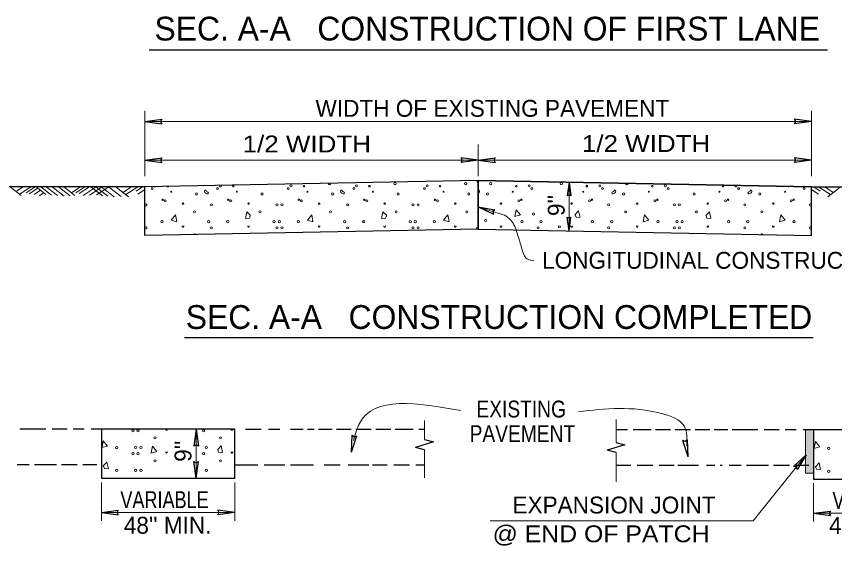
# Model space of a CAD drawing. Extents: x 68 to 441, y -138 to 136.
# Drawn here: x 119.9 to 182.1, y -4.1 to 36.2 of the extents above; entities that cross this region are included whole.
import ezdxf
from ezdxf.enums import TextEntityAlignment as Align

# ---------------------------------------------------------------- set-up
doc = ezdxf.new("R2010")
doc.units = 0
doc.header["$LTSCALE"] = 0.51
doc.layers.add('1', color=7, linetype='Continuous', lineweight=13)

msp = doc.modelspace()

# ---------------------------------------------------------------- hatches: boundary and pattern name
at = {"layer": '1'}
msp.add_hatch(color=256, dxfattribs=at).paths.add_polyline_path([(180.4971, 4.7207), (179.8897, 4.7204), (179.8897, 1.4433), (180.4971, 1.4433)])

# ---------------------------------------------------------------- linework, layer by layer
at = {"layer": '1', "lineweight": 25}
for p, q in [((129.9482, 33.6491), (181.56, 33.6476)), ((129.63, 28.2081), (130.9157, 28.3845)), ((129.63, 28.2081), (130.9159, 28.0311)), ((180.3448, 28.2096), (179.0588, 28.3865)), ((180.3448, 28.2096), (179.0588, 28.0332)), ((129.6298, 25.2589), (130.9154, 25.4356)), ((129.6298, 25.2589), (130.9154, 25.0822)), ((154.987, 25.2604), (153.7011, 25.4373)), ((154.987, 25.2604), (153.7011, 25.084)), ((154.9875, 25.2594), (156.2732, 25.4361)), ((154.9875, 25.2594), (156.2732, 25.0828)), ((180.3448, 25.2607), (179.0588, 25.4373)), ((180.3448, 25.2607), (179.0588, 25.084)), ((154.987, 20.0152), (154.987, 23.7047)), ((161.9038, 23.573), (161.7622, 22.5446)), ((161.9038, 23.573), (162.0449, 22.5443)), ((154.9853, 21.7006), (156.2641, 21.4781)), ((154.9853, 21.7006), (156.1567, 21.1413)), ((161.9045, 19.8841), (161.763, 20.9128)), ((161.9045, 19.8841), (162.0457, 20.9128)), ((132.6597, 11.7677), (180.4734, 11.7665)), ((122.0916, 4.7798), (120.1331, 4.7796)), ((123.7206, 4.7801), (122.5721, 4.7798)), ((125.0211, 4.7803), (124.1656, 4.7801)), ((126.3259, 4.7806), (125.5366, 4.7803)), ((133.5263, 4.7793), (133.3493, 3.4934)), ((133.5263, 4.7793), (133.7028, 3.4934)), ((137.2817, 4.7801), (138.4861, 4.7798)), ((139.0377, 4.7798), (139.9112, 4.7796)), ((140.7113, 4.7798), (141.6766, 4.7796)), ((142.0169, 4.7796), (142.5155, 4.7796)), ((142.8297, 4.7796), (143.8872, 4.7796)), ((144.2177, 4.7796), (145.325, 4.7796)), ((145.6721, 4.7796), (146.8455, 4.7796)), ((147.1926, 4.7793), (148.3328, 4.7796)), ((148.6799, 4.7796), (150.0517, 4.7796)), ((150.4816, 4.7796), (150.915, 4.7796)), ((166.3382, 4.7207), (165.4788, 4.7204)), ((168.1398, 4.7207), (166.7681, 4.7207)), ((169.6272, 4.7204), (168.4869, 4.7204)), ((171.1477, 4.7207), (169.9742, 4.7207)), ((172.602, 4.7204), (171.4947, 4.7204)), ((173.9901, 4.7207), (172.9324, 4.7204)), ((176.2627, 4.7207), (174.3042, 4.7204)), ((177.8917, 4.7209), (176.7434, 4.7209)), ((179.1923, 4.7214), (178.3367, 4.7212)), ((180.4971, 4.7217), (179.7078, 4.7214)), ((145.3585, 3.0401), (145.402, 4.3373)), ((145.3585, 3.0401), (145.7503, 4.2777)), ((170.9548, 2.6824), (170.5629, 3.9198)), ((170.9548, 2.6824), (170.9111, 3.9799)), ((150.915, 3.213), (150.2301, 3.3958)), ((165.4837, 2.9993), (164.7987, 3.1821)), ((179.9295, 2.8329), (178.9888, 1.9387)), ((179.9295, 2.8329), (179.265, 1.7179)), ((120.8265, 2.0652), (119.9177, 2.0652)), ((122.9118, 2.0655), (121.2366, 2.0655)), ((124.4938, 2.0657), (123.2867, 2.0657)), ((125.9818, 2.0657), (124.9154, 2.0657)), ((133.5271, 1.0461), (133.3506, 2.3321)), ((133.5271, 1.0461), (133.704, 2.3321)), ((136.4694, 2.0677), (138.2192, 2.0677)), ((138.7065, 2.0677), (140.2698, 2.0675)), ((140.702, 2.0675), (142.4582, 2.0673)), ((143.2759, 2.0675), (144.4826, 2.0675)), ((145.0937, 2.0673), (146.6637, 2.0673)), ((146.9447, 2.0675), (148.0685, 2.0673)), ((148.5643, 2.0673), (149.7544, 2.0673)), ((150.2339, 2.0673), (150.915, 2.0673)), ((166.6019, 2.0063), (165.4837, 2.0061)), ((168.2712, 2.0063), (167.0814, 2.0061)), ((169.8912, 2.0063), (168.7671, 2.0061)), ((171.7422, 2.0063), (170.1721, 2.0061)), ((172.9943, 2.0066), (172.3533, 2.0066)), ((173.5599, 2.0066), (173.3926, 2.0066)), ((174.9977, 2.0063), (174.0888, 2.0063)), ((177.083, 2.0066), (175.4077, 2.0063)), ((178.6649, 2.0066), (177.458, 2.0066)), ((180.153, 2.0068), (179.0865, 2.0068)), ((126.3259, -1.5633), (127.6116, -1.3866)), ((126.3259, -1.5633), (127.6116, -1.7399)), ((136.4689, -1.5625), (135.183, -1.3858)), ((136.4689, -1.5625), (135.183, -1.7392)), ((180.4971, -1.6222), (181.7827, -1.4455)), ((180.4971, -1.6222), (181.783, -1.7988))]:
    msp.add_line(p, q, dxfattribs=at)
at = {"layer": '1'}
for p, q in [((129.6298, 29.017), (129.6292, 24.0424)), ((180.345, 29.015), (180.3448, 24.0397)), ((129.6298, 28.2086), (180.345, 28.2091)), ((154.9872, 26.4393), (154.987, 24.0409)), ((119.377, 23.2237), (120.2204, 22.5742)), ((120.3624, 23.2237), (119.8952, 22.9221)), ((120.9632, 23.2234), (120.1449, 22.6951)), ((121.2937, 23.2234), (120.6067, 22.7799)), ((121.4902, 23.1192), (120.8323, 22.6943)), ((121.3548, 23.2234), (122.1112, 22.6412)), ((121.7196, 23.2237), (122.5237, 22.6047)), ((122.1238, 23.2237), (122.9899, 22.5569)), ((122.5869, 23.2239), (123.4887, 22.5297)), ((123.0568, 23.2234), (123.9478, 22.538)), ((123.4638, 23.2237), (124.3148, 22.569)), ((124.7482, 23.2237), (124.0734, 22.7882)), ((125.0536, 23.2237), (124.3717, 22.7834)), ((125.4303, 23.2237), (124.6382, 22.7122)), ((125.9347, 23.2237), (124.927, 22.573)), ((126.3828, 23.2234), (125.4177, 22.6004)), ((125.5175, 23.2237), (126.4007, 22.5438)), ((125.8925, 23.2237), (126.8222, 22.5078)), ((126.8862, 23.2237), (125.9657, 22.6292)), ((126.3138, 23.2237), (127.2862, 22.4751)), ((126.8698, 23.2237), (127.8261, 22.4874)), ((127.453, 23.1967), (128.3937, 22.4731)), ((128.6209, 23.2234), (127.967, 22.8013)), ((129.0964, 23.2234), (128.1842, 22.6342)), ((129.4591, 23.2227), (128.9627, 22.9022)), ((161.9042, 23.5732), (161.904, 19.8838)), ((180.5149, 23.2229), (181.011, 22.9022)), ((180.8776, 23.2237), (181.7897, 22.6344)), ((181.3531, 23.2234), (182.0067, 22.8013)), ((182.521, 23.1967), (181.5803, 22.4731)), ((121.6952, 22.9617), (121.2083, 22.6472)), ((121.9567, 22.7602), (121.6015, 22.531)), ((129.6026, 23.0004), (129.1067, 22.68)), ((180.3712, 23.0004), (180.8676, 22.68)), ((150.915, 3.9897), (150.915, 5.431)), ((165.4837, 3.7761), (165.4837, 5.5216)), ((133.5268, 4.7796), (133.5266, 1.0458)), ((150.915, 3.213), (150.915, 1.0816)), ((165.4837, 2.9993), (165.4837, 0.7796)), ((126.3257, 0.735), (126.3257, -2.1849)), ((136.4692, 0.7345), (136.4692, -2.1852)), ((180.4968, 0.6758), (180.4968, -2.2438)), ((126.3257, -1.5627), (136.4692, -1.563)), ((180.4968, -1.6217), (190.6403, -1.6222))]:
    msp.add_line(p, q, dxfattribs=at)
at = {"layer": '1', "lineweight": 25}
for points in [[(130.9157, 28.3845), (130.8165, 28.2061), (130.9159, 28.0311)], [(179.0588, 28.0332), (179.1582, 28.2116), (179.0588, 28.3865)], [(130.9154, 25.4356), (130.8162, 25.2572), (130.9154, 25.0822)], [(153.7011, 25.084), (153.8003, 25.2624), (153.7011, 25.4373)], [(156.2732, 25.4361), (156.174, 25.2577), (156.2732, 25.0828)], [(179.0588, 25.084), (179.158, 25.2624), (179.0588, 25.4373)], [(154.987, 23.7047), (129.6292, 23.2237), (114.5418, 23.2237)], [(154.987, 23.7047), (180.3448, 23.2237), (195.4322, 23.2237)], [(154.987, 20.0152), (129.629, 19.5343), (129.6292, 23.2237)], [(154.987, 20.0152), (180.3448, 19.534), (180.3448, 23.2237)], [(162.0449, 22.5443), (161.9022, 22.6238), (161.7622, 22.5446)], [(156.2641, 21.4781), (156.1151, 21.3382), (156.1567, 21.1413)], [(161.763, 20.9128), (161.906, 20.8332), (162.0457, 20.9128)], [(145.402, 4.3373), (145.5613, 4.209), (145.7503, 4.2777)], [(150.915, 3.9897), (151.5785, 3.8128), (150.2301, 3.3958)], [(165.4837, 3.7761), (166.1471, 3.5991), (164.7987, 3.1821)], [(170.9111, 3.9799), (170.752, 3.8516), (170.5629, 3.9198)], [(133.7028, 3.4934), (133.524, 3.5928), (133.3493, 3.4934)], [(133.3506, 2.3321), (133.5293, 2.2327), (133.704, 2.3321)], [(179.265, 1.7179), (179.1877, 1.9069), (178.9888, 1.9387)], [(127.6116, -1.3866), (127.5124, -1.5653), (127.6116, -1.7399)], [(135.183, -1.7392), (135.2824, -1.5605), (135.183, -1.3858)], [(181.7827, -1.4455), (181.6836, -1.6242), (181.783, -1.7988)]]:
    msp.add_lwpolyline(points, dxfattribs=at)
at = {"layer": '1'}
for points in [[(129.6295, 25.2594), (154.9872, 25.2599), (180.345, 25.2602)], [(154.8954, 23.6608), (154.9095, 23.6055), (154.911, 23.604)], [(154.9177, 23.5944), (154.9882, 23.5589), (155.0067, 23.5478)], [(134.1842, 22.7885), (134.2548, 22.7527), (134.3138, 22.7175), (134.3727, 22.7057), (134.4317, 22.7057), (134.4672, 22.7646), (134.4317, 22.8234), (134.3727, 22.8355), (134.3254, 22.8823), (134.2905, 22.9294), (134.2432, 22.9649), (134.1842, 22.9652), (134.1608, 22.906), (134.1724, 22.8471)], [(134.1717, 22.8448), (134.1855, 22.7897), (134.1873, 22.7882)], [(144.5414, 22.7885), (144.6119, 22.753), (144.6708, 22.7175), (144.7297, 22.7057), (144.7886, 22.7057), (144.8241, 22.7646), (144.7886, 22.8234), (144.7297, 22.8355), (144.6827, 22.8823), (144.6474, 22.9294), (144.6001, 22.9649), (144.5412, 22.9652), (144.5175, 22.9057), (144.5293, 22.8471)], [(144.5283, 22.8448), (144.5427, 22.7897), (144.5445, 22.7882)], [(155.0758, 22.7882), (155.0051, 22.7527), (154.9868, 22.7419)], [(154.987, 22.9425), (155.0167, 22.9649), (155.0756, 22.9649), (155.0992, 22.906), (155.0877, 22.8471)], [(155.0887, 22.8448), (155.0743, 22.7895), (155.0728, 22.788)], [(165.4326, 22.7882), (165.3621, 22.7527), (165.3032, 22.7175), (165.2442, 22.7057), (165.1854, 22.7057), (165.1499, 22.7646), (165.1854, 22.8234), (165.2442, 22.8355), (165.2913, 22.8826), (165.3266, 22.9294), (165.3739, 22.9649), (165.4328, 22.9649), (165.4565, 22.906), (165.4447, 22.8471)], [(165.4457, 22.8448), (165.4313, 22.7895), (165.4295, 22.788)], [(175.7895, 22.7882), (175.719, 22.7527), (175.6602, 22.7175), (175.6012, 22.7057), (175.5423, 22.7057), (175.5071, 22.7646), (175.5423, 22.8234), (175.6012, 22.8355), (175.6483, 22.8826), (175.6838, 22.9297), (175.7308, 22.9649), (175.7897, 22.9649), (175.8132, 22.9062), (175.8016, 22.8471)], [(175.8023, 22.8448), (175.7883, 22.7895), (175.7865, 22.788)], [(137.6708, 21.0333), (137.3882, 21.3276), (137.2824, 20.8212), (137.5882, 20.8448), (137.6472, 21.0215)], [(148.0277, 21.0333), (147.7451, 21.3276), (147.6393, 20.8212), (147.9454, 20.8448), (148.0041, 21.0215)], [(157.7852, 20.9903), (157.8795, 21.4852), (158.2092, 21.0847), (157.7736, 20.9667)], [(162.349, 21.1021), (162.6317, 21.3966), (162.7376, 20.8902), (162.4313, 20.9138), (162.3727, 21.0905)], [(172.3032, 21.0333), (172.5858, 21.3276), (172.6918, 20.8212), (172.3855, 20.8448), (172.3268, 21.0215)], [(132.0639, 20.5972), (131.9698, 21.092), (131.6401, 20.6916), (132.0757, 20.5735)], [(142.4209, 20.5972), (142.3268, 21.092), (141.997, 20.6916), (142.4329, 20.5735)], [(152.7781, 20.5972), (152.6837, 21.092), (152.354, 20.6916), (152.7897, 20.5735)], [(167.5528, 20.5972), (167.647, 21.092), (167.977, 20.6916), (167.5412, 20.5735)], [(177.9101, 20.5972), (178.0042, 21.092), (178.3339, 20.6916), (177.8982, 20.5735)], [(154.9774, 20.1214), (154.9475, 20.1438), (154.8886, 20.1441), (154.8649, 20.0847), (154.8767, 20.0261)], [(126.3735, 3.4053), (126.4677, 3.9002), (126.7976, 3.4997), (126.3617, 3.3817)], [(180.5446, 3.3462), (180.6387, 3.841), (180.9688, 3.4405), (180.5327, 3.3225)], [(130.108, 2.9892), (130.2021, 3.4841), (130.5318, 3.0837), (130.0962, 2.9656)], [(135.1488, 3.2228), (135.4314, 3.5173), (135.5372, 3.0107), (135.2311, 3.0346), (135.1722, 3.211)], [(179.9303, 2.8327), (175.9106, -2.1988), (155.9057, -2.1988)], [(126.4677, 1.9844), (126.7502, 2.2789), (126.8565, 1.7725), (126.5502, 1.7959), (126.4912, 1.9726)], [(180.6387, 1.9256), (180.9214, 2.2198), (181.0277, 1.7133), (180.7213, 1.7368), (180.6624, 1.9135)]]:
    msp.add_lwpolyline(points, dxfattribs=at)
at = {"layer": '1', "lineweight": 25}
for points in [[(154.987, 20.0152), (180.3448, 19.534), (180.3448, 23.2237), (154.987, 23.7047)], [(126.3259, 1.0461), (136.4694, 1.0458), (136.4694, 4.7796), (126.3259, 4.7796)], [(180.4971, 0.987), (190.6406, 0.987), (190.6406, 4.7204), (180.4971, 4.7207)]]:
    msp.add_lwpolyline(points, close=True, dxfattribs=at)
at = {"layer": '1'}
msp.add_lwpolyline([(180.4971, 4.7207), (179.8897, 4.7204), (179.8897, 1.4433), (180.4971, 1.4433)], close=True, dxfattribs=at)
for centre, radius in [((130.1823, 23.0906), 0.0727), ((135.1679, 23.0906), 0.0727), ((136.3602, 23.2809), 0.0609), ((140.5393, 23.0906), 0.0727), ((140.7485, 23.3051), 0.0829), ((141.7316, 23.2809), 0.0609), ((145.5248, 23.0906), 0.0727), ((145.734, 23.3051), 0.0829), ((146.7171, 23.2809), 0.0609), ((148.6645, 23.478), 0.0903), ((150.8962, 23.0906), 0.0727), ((151.1054, 23.3051), 0.0829), ((152.0885, 23.2809), 0.0609), ((154.0359, 23.478), 0.0903), ((155.938, 23.478), 0.0903), ((157.8855, 23.2809), 0.0609), ((158.8686, 23.3051), 0.0829), ((159.0778, 23.0906), 0.0727), ((161.3095, 23.478), 0.0903), ((163.2569, 23.2809), 0.0609), ((164.24, 23.3051), 0.0829), ((164.4492, 23.0906), 0.0727), ((168.2424, 23.2809), 0.0609), ((169.2255, 23.3051), 0.0829), ((169.4347, 23.0906), 0.0727), ((173.6138, 23.2809), 0.0609), ((174.8061, 23.0906), 0.0727), ((179.7917, 23.0906), 0.0727), ((131.6435, 22.8577), 0.0359), ((133.561, 22.6844), 0.0779), ((136.629, 22.8577), 0.0359), ((138.5466, 22.6844), 0.0779), ((142.0004, 22.8577), 0.0359), ((143.918, 22.6844), 0.0779), ((146.986, 22.8577), 0.0359), ((148.9035, 22.6844), 0.0779), ((152.3574, 22.8577), 0.0359), ((154.2749, 22.6844), 0.0779), ((155.6991, 22.6844), 0.0779), ((157.6166, 22.8577), 0.0359), ((162.988, 22.8577), 0.0359), ((166.056, 22.6844), 0.0779), ((167.9736, 22.8577), 0.0359), ((171.4274, 22.6844), 0.0779), ((173.345, 22.8577), 0.0359), ((176.413, 22.6844), 0.0779), ((178.3305, 22.8577), 0.0359), ((130.9892, 22.2423), 0.0553), ((131.1776, 22.1705), 0.0765), ((132.5337, 21.9557), 0.0566), ((134.6963, 21.8542), 0.0833), ((135.9747, 22.2423), 0.0553), ((136.1631, 22.1705), 0.0765), ((137.5193, 21.9557), 0.0566), ((139.6819, 21.8542), 0.0833), ((140.0677, 21.8542), 0.0833), ((141.3461, 22.2423), 0.0553), ((141.5345, 22.1705), 0.0765), ((142.8907, 21.9557), 0.0566), ((145.0533, 21.8542), 0.0833), ((146.3317, 22.2423), 0.0553), ((146.5201, 22.1705), 0.0765), ((147.8762, 21.9557), 0.0566), ((150.0388, 21.8542), 0.0833), ((150.4247, 21.8542), 0.0833), ((151.7031, 22.2423), 0.0553), ((151.8915, 22.1705), 0.0765), ((153.2476, 21.9557), 0.0566), ((156.7264, 21.9557), 0.0566), ((158.0825, 22.1705), 0.0765), ((158.2709, 22.2423), 0.0553), ((162.0978, 21.9557), 0.0566), ((163.4539, 22.1705), 0.0765), ((163.6423, 22.2423), 0.0553), ((164.9207, 21.8542), 0.0833), ((167.0833, 21.9557), 0.0566), ((168.4395, 22.1705), 0.0765), ((168.6279, 22.2423), 0.0553), ((169.9063, 21.8542), 0.0833), ((170.2921, 21.8542), 0.0833), ((172.4547, 21.9557), 0.0566), ((173.8109, 22.1706), 0.0765), ((173.9993, 22.2423), 0.0553), ((175.2777, 21.8542), 0.0833), ((177.4403, 21.9557), 0.0566), ((178.7964, 22.1706), 0.0765), ((178.9848, 22.2423), 0.0553), ((133.4059, 21.3165), 0.0777), ((138.3914, 21.3165), 0.0777), ((143.7628, 21.3165), 0.0777), ((148.7484, 21.3165), 0.0777), ((154.1198, 21.3165), 0.0777), ((159.1984, 21.1661), 0.0833), ((166.2112, 21.3165), 0.0777), ((171.5826, 21.3165), 0.0777), ((176.5681, 21.3165), 0.0777), ((130.9473, 20.5758), 0.0882), ((134.4811, 20.5814), 0.0872), ((135.9328, 20.5758), 0.0882), ((139.4667, 20.5814), 0.0872), ((139.8525, 20.5814), 0.0872), ((141.3042, 20.5758), 0.0882), ((144.8381, 20.5814), 0.0872), ((146.2898, 20.5758), 0.0882), ((149.8236, 20.5814), 0.0872), ((150.2095, 20.5814), 0.0872), ((151.6612, 20.5758), 0.0882), ((155.5594, 20.6581), 0.0777), ((158.3128, 20.5758), 0.0882), ((159.7645, 20.5814), 0.0872), ((163.6842, 20.5758), 0.0882), ((165.1359, 20.5814), 0.0872), ((168.6698, 20.5758), 0.0882), ((170.1215, 20.5814), 0.0872), ((170.5073, 20.5814), 0.0872), ((174.0412, 20.5758), 0.0882), ((175.4929, 20.5814), 0.0872), ((179.0267, 20.5758), 0.0882), ((134.6963, 20.1106), 0.0833), ((139.6819, 20.1106), 0.0833), ((140.0677, 20.1106), 0.0833), ((145.0533, 20.1106), 0.0833), ((150.0388, 20.1106), 0.0833), ((150.4247, 20.1106), 0.0833), ((159.5493, 20.1106), 0.0833), ((161.1708, 20.1856), 0.0833), ((164.9207, 20.1106), 0.0833), ((169.9063, 20.1106), 0.0833), ((170.2921, 20.1106), 0.0833), ((175.2777, 20.1106), 0.0833), ((128.7268, 4.6622), 0.0833), ((129.1126, 4.6622), 0.0833), ((134.0982, 4.6622), 0.0833), ((130.4031, 4.1245), 0.0777), ((135.3886, 4.1245), 0.0777), ((127.4903, 3.3838), 0.0882), ((128.942, 3.3894), 0.0872), ((129.3278, 3.3894), 0.0872), ((134.3134, 3.3894), 0.0872), ((181.6614, 3.3248), 0.0882), ((128.7268, 2.9186), 0.0833), ((129.1126, 2.9186), 0.0833), ((134.0982, 2.9186), 0.0833), ((130.4031, 2.381), 0.0777), ((135.3886, 2.381), 0.0777), ((127.4903, 1.6402), 0.0882), ((128.942, 1.6459), 0.0872), ((129.3278, 1.6459), 0.0872), ((134.3134, 1.6459), 0.0872), ((181.6614, 1.5812), 0.0882)]:
    msp.add_circle(centre, radius, dxfattribs=at)
for centre, radius, start, end in [((130.3915, 23.3051), 0.0829, 234.95608, 307.21754), ((131.3746, 23.2809), 0.0609, 204.50226, 337.67137), ((135.377, 23.3051), 0.0829, 161.67459, 20.49903), ((138.3076, 23.478), 0.0903, 264.72221, 277.45142), ((143.679, 23.478), 0.0903, 173.35649, 8.81713), ((166.295, 23.478), 0.0903, 171.18289, 6.64353), ((171.6664, 23.478), 0.0903, 262.54861, 275.27782), ((174.5969, 23.3051), 0.0829, 159.50099, 18.32543), ((178.5994, 23.2809), 0.0609, 202.32866, 335.49777), ((179.5825, 23.3051), 0.0829, 232.78248, 305.04394), ((129.7108, 21.8542), 0.0833, 191.57194, 168.42753), ((180.2632, 21.8542), 0.0833, 11.57249, 348.42809), ((129.7108, 20.1106), 0.0833, 191.54289, 168.45658), ((132.5337, 20.2122), 0.0566, 120.61463, 59.38541), ((137.5193, 20.2122), 0.0566, 120.61463, 59.38541), ((142.8907, 20.2122), 0.0566, 120.61463, 59.38541), ((147.8762, 20.2122), 0.0566, 120.61463, 59.38541), ((153.2476, 20.2122), 0.0566, 120.61463, 59.38541), ((156.7264, 20.2122), 0.0566, 120.61462, 59.3854), ((162.0978, 20.2122), 0.0566, 120.61462, 59.3854), ((167.0833, 20.2122), 0.0566, 120.61462, 59.3854), ((172.4547, 20.2122), 0.0566, 120.61462, 59.3854), ((177.4403, 20.2122), 0.0566, 120.61462, 59.3854), ((180.2632, 20.1106), 0.0833, 11.54344, 348.45714), ((133.4059, 19.573), 0.0777, 26.0007, 156.17293), ((176.5681, 19.573), 0.0777, 23.8271, 153.99933), ((131.2752, 4.7637), 0.0566, 163.74236, 16.25632), ((136.2608, 4.7637), 0.0566, 163.80412, 16.19456), ((131.2752, 3.0202), 0.0566, 120.61462, 59.3854), ((136.2608, 3.0202), 0.0566, 120.61462, 59.3854)]:
    msp.add_arc(centre, radius, start, end, dxfattribs=at)
for points in [[(159.2292, 17.6024), (158.7082, 17.7497), (158.5118, 17.9757), (158.2664, 18.6837), (157.9518, 19.7059), (157.7751, 20.2072), (157.4705, 20.689), (156.9792, 21.0626), (156.3409, 21.2687), (154.9853, 21.7013)], [(145.5157, 3.9318), (145.961, 5.2238), (153.6641, 6.2042)], [(170.8514, 3.4863), (170.6732, 5.0011), (168.9367, 5.9814), (162.614, 6.1151)]]:
    msp.add_spline(points, degree=3, dxfattribs=at)

# ---------------------------------------------------------------- texts
for s, height, p in [('SEC. A-A   CONSTRUCTION OF FIRST LANE', 1.812, (155.6746, 34.3637)), ('WIDTH OF EXISTING PAVEMENT', 1.284, (156.0653, 28.5602)), ('LONGITUDINAL CONSTRUCTI0N JOINT', 1.284, (175.8804, 16.9931)), ('SEC. A-A   CONSTRUCTION COMPLETED', 1.812, (156.5713, 12.4127)), ('EXPANSION JOINT', 1.284, (165.3262, -1.6322)), ("48'' MIN.", 1.284, (131.365, -3.1716)), ("48'' MIN.", 1.284, (185.0119, -3.1932))]:
    msp.add_text(s, height=height, dxfattribs=at).set_placement(p, align=Align.CENTER)
for s, width, p in [(' 1/2 WIDTH', 1.15, (141.6785, 25.8504)), (' 1/2 WIDTH', 1.15, (167.4875, 25.8793)), ('EXISTING', 0.85, (158.2627, 5.6726)), ('PAVEMENT', 0.85, (158.3517, 3.8013)), ('VARIABLE', 0.8, (131.1274, -1.225)), ('VARIABLE', 0.8, (185.2985, -1.2838)), ('@ END OF PATCH', 1.1, (164.3376, -3.8235))]:
    msp.add_text(s, height=1.284, dxfattribs=dict(at, width=width)).set_placement(p, align=Align.CENTER)
for p in [(161.5672, 21.81), (133.1749, 3.1064)]:
    msp.add_text("9''", height=1.284, rotation=90, dxfattribs=at).set_placement(p, align=Align.CENTER)

doc.saveas('drawing.dxf')
